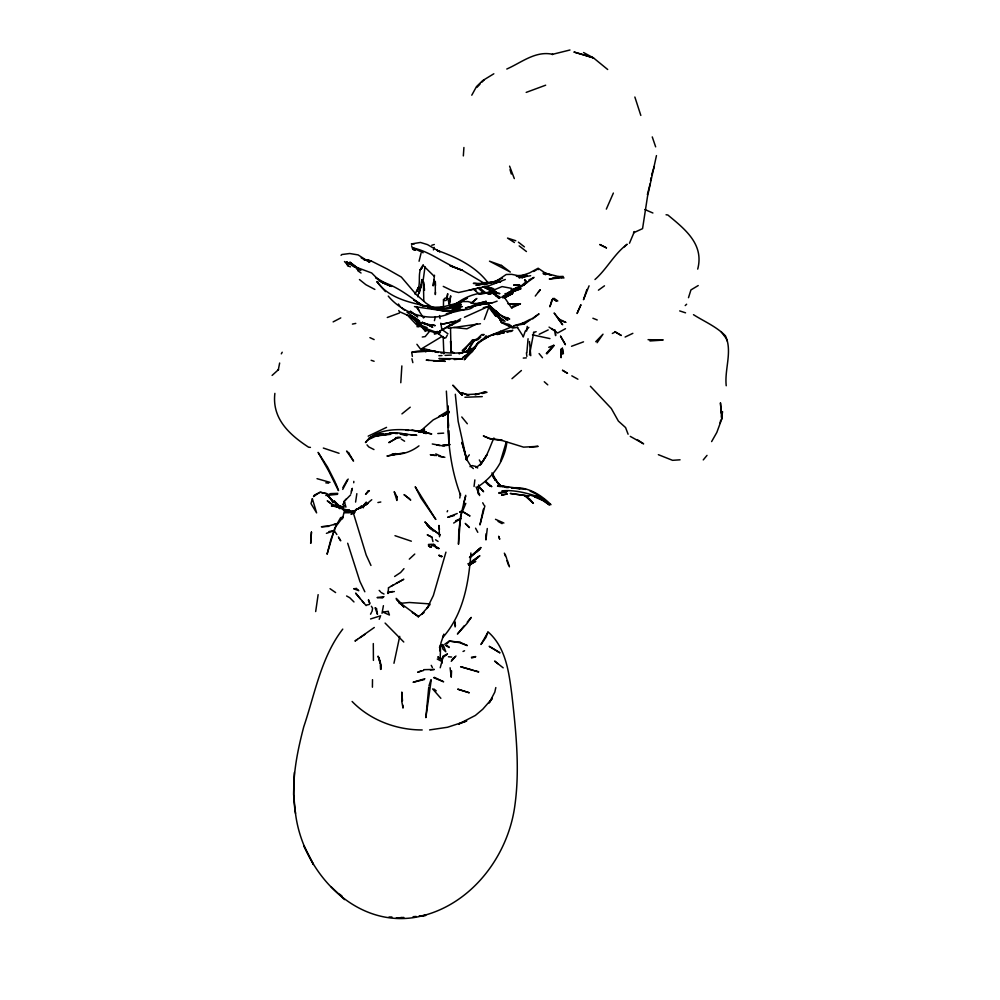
<?xml version="1.0" encoding="UTF-8"?>
<svg xmlns="http://www.w3.org/2000/svg" width="1000" height="1000" viewBox="0 0 1000 1000"><rect width="100%" height="100%" fill="white"/><g stroke="black" fill="none" stroke-linecap="round" stroke-linejoin="round"><path stroke-width="1.5" d="M450.525 328.15L451.062 352.238M443.175 336.85L443.85 353.888M443.438 307.425L443.512 299.688L445.275 297.987L447.775 298.4L449.663 305.75M372.413 687.212L372.5 679.663M561.112 354.412L561.263 348.837L560.8 357.113M486.125 533.713L485.938 539.925L487.275 528.538M342.762 629.113C321.125 657.075 314.913 693.863 303.775 726.737C296.363 754.95 290.663 784.312 295.512 813.462C302.362 869.737 351.925 925.863 412.475 917.788C467.438 909.6 507.713 858.95 514.862 805.588C519.975 768.875 516 731.5 511.875 694.85C508.975 672.513 506.012 647.45 487.85 631.7M440.175 658.15L440.65 645.013M474.05 486.488L474.862 479.9M478.288 493.9L478.612 484.913M294.363 772.487L293.587 794.388L295.512 813.462M726.225 385.75C724.362 369.312 732.688 351.362 725.45 335.85C716.488 326.575 704.225 321.5 693.487 314.688M353.738 482.762L353.812 481.362M451.575 670.85L451.25 677.225L450.1 667.775M697.712 269.113C704.325 244.062 684.675 228.975 667.837 214.988L666.062 214.775M526.85 352.688L528.062 338.725M400.788 382.738L401.863 365.925M315.675 611.562L318.137 594.65M463.338 155.925L463.913 147.5M561.087 357.713L561.663 349.438M356.85 493.663L355.588 502.075M435.5 292.2L435.325 294.562L435.288 281.35L435.475 285.6M423.775 301.05L423.462 281.8L424.412 288.875M421.163 287.863L421.438 284.775M388.512 588.337L387.962 593.525L388.35 592.038M421.725 282.162L422 279.562L419.113 293.225M440.325 645.013L439.688 650.85L441.05 642.55L443.837 634.462M441.863 663.312L442.163 660.763L440.213 667.775M425.025 266.8L422.975 281.625L424.538 290.262M447.137 298.113L447.713 293.663L446.812 298.012M433.95 279.988L433.162 285.875L434.513 275.225M529.462 354.975L533.8 332.175M650.163 183.8L647.375 194.625M650.575 180.812L650.975 177.812M526.575 331.05L527.25 326.413M428.762 687.237L425.85 717.625L431.225 679.938M393.963 663.275L399.725 636.35M459.787 498L460.475 493.525M449.425 303.975L450.7 295.85L449.45 303.463M530.275 319.337L522.812 323.088L513.55 325.875L524.4 323.963L532.762 318.087M372.062 611.362L372.6 608.162L371.388 606.263M342.5 518.812L344.175 511.75M382.025 613.3L383.413 605.675M419.25 293.15L420.375 287.137L417.675 296.725M279.65 363.013L278.25 370.188L278.55 369.575L272.1 375.425M629.462 243.25L634.412 231.562L633.538 232.8L642.562 228.637L647.513 196.475L656.462 155.588M470.887 552.975C468.738 582.987 463.387 614.425 442.625 637.65L443.888 634.25M345.487 510.662L345.175 512.175L345.938 510.588L349.525 510.462L345.938 510.588M720.1 422.975L720.7 420.125M721.6 415.85L722.487 411.587L721.75 419.038L716.825 432.438L711.625 441.587M483.387 509.137L479.963 524.913L484.875 505.887M495.812 687.575L494.8 692.125L489.137 702.962L492.362 698.25L482.75 709.237L475.35 715.45L458.725 724L466.725 720.962L447.575 727.25L429.6 729.925M506.887 442.2C504.575 460.913 493.088 476.975 477.45 487.113M419.062 261.25L421.025 253.337M434.425 320.65L435.4 316.613M465.7 495.3L463.537 504.075L465.675 496.25M461.4 512.812L458.812 530.262L458.475 544.237L460.688 515.625L465.788 503.413L463.525 504.363L462.113 510M445.938 552.15L433.338 595.575L426.962 608.538L428.438 606.613M350.938 493.612L352.35 488.338L351.275 491.163M433.425 249.913L434.1 247.35M363.25 507.837L363.762 505.988M551.938 299.788L549.9 306.775L552.85 298.438M500.462 461.312L506.225 442.175M688.487 297.7L690.938 289.925L698.225 285.55M651.637 174.875L654.388 166.275M428.988 685.75L430.838 680M586.888 289.488L583.488 299.7L589.075 285.825M523.225 337.038L525.262 331.175L528.85 327.362M484.288 319.462L488.725 307.45M342.725 489.412L348.175 479.062M379.188 619.312L380.262 616.75M342.912 487.537L347.262 479.938M493.938 437.987C489.113 448.263 486.025 461.737 475.887 467.55M606.337 209.112L613.375 193.05M447.137 511.812L447.65 510.65M355 511.362L355.85 509.487L363.525 506.413M415.012 294.15L418.325 287.4L416.912 291.5C422.088 283.15 416.125 272.213 423.325 264.975M512.413 293.688L513.025 292.5L502.625 297.775L512.413 293.688L504.425 298L513.025 292.5M447.287 335.163L445.85 337.812L444.1 338.113L436.688 332.35L439.55 333.713L433.575 332.638L437.463 331.438M370.525 614.212L371.55 612.312M471.775 95.2L476.488 86.613L482.65 80.612L493.825 73.787M467 352.038L473.25 340.737L477.512 338.663L481.712 334.6L484.175 334.538L482.863 335.138M281.312 353.837L282.213 352.238M336.325 525.2L330.838 539.612L327.075 554.225L334.888 527.725L342.95 517.175L340.675 517.612L337.775 522.675M467.262 351.95L474.325 340.387L473.25 340.737L476.087 340.288M481.875 462.85L486.863 454.825L480.225 465.213M597.125 342.7L603 334.188L595.763 341.712M707.013 455.375L703.25 459.913M511.163 327.1L486.213 337.15L478.162 342.488L474.7 347.788L469.862 350.462L458.875 353.675L469.125 350.825L471.4 348.45L466.325 351.5M465.763 459.513L469.325 454.85M538.162 292.4L540.1 289.95M483.137 339.438L486.025 335.825L487.962 337.438M540.163 289.812L535.262 296.062M429.825 331L425.225 336.562L422.275 337.013M464.3 625.712L457.413 634.038L466.975 623.513L471.2 617.4L467.262 622.15M553.787 345.3L546.438 353.425L553.787 345.3L548.737 347.312M363.888 505.037L366.4 502.15L363.387 505.525M429.925 604.7L421.55 614.325L424.062 612.575M346.25 498.988L343.663 501.95L350.588 494.938M546.938 353.862L553.925 345.863M447.775 298.4L445.988 300.45L443.875 300.538L443.512 299.688M403.988 568.663L400.613 572.513L394.613 576.487M369.438 438.075L365.45 442.587C379.212 424.25 412.375 429.412 431.725 433.95L412 430.037M451.238 661.325L455.975 656.012M422.225 267.538L420.037 269.925L422.15 267.688M341.05 255.325L341.812 254.525L349.725 253.512L358.088 254.9L369.675 262.3L365.637 259.762L371.037 260.887L386.987 268.888L401.325 277.05L416.225 294.538L426.012 303.163L432.425 307.362L442.638 306.975M424.312 317.062L423.5 317.925L416.275 306.663M472.2 351.463L464.3 359.787C476.163 341.6 489.637 332.512 511.425 330.637M446.737 643.988L449.7 640.863L444.712 644.25M439.675 647.438L442.475 644.525L439.412 647.337M476.875 87.413L480.012 84.175M482.1 82.025L484.188 79.862M626.85 244.475C613.962 254.275 607.05 268.837 594.987 279.513M451.912 659.9L454.862 656.862M624.487 246.85L627.038 244.262M476.763 552L479.837 548.95L476.725 551.325M468.625 564.525L472.6 560.625L479.862 555.737L476.75 558.475M466.337 348.175L463.312 351.125L472.537 339.762L477.225 339.675M497.488 334.25L500.562 331.262M685.212 305.575L686.637 304.225M409.288 559.138L414.775 554.05M468.6 564.8L473.013 561.112M462.262 350.487L469.975 343.438M477.738 339.787L480.812 337M470.75 557L479.837 548.95M480.737 547.475L469.475 557.513L480.988 547.762M471.625 303.062L476.863 298.475L471.012 303.263M511.987 378.688L521.413 370.513M371.763 499.712L365.475 505.075M469.387 564.375L477.9 557.375L475.462 559.25M420.763 431.912L424.025 429.113M521.1 286.012L526.512 281.425M431.45 545.825L433.525 544.113L435.125 545.188M357.388 509.275L361.875 505.613M401.938 413.888L410.225 407.188M532.638 318.888L539.05 313.85L534.025 317.238M458.562 307.863C437.425 325.55 404.613 315.85 388.25 296.1M455.55 308.25L452.163 310.863L443.725 310.912L414.487 306.6M475.025 348.175L462.525 357.775L468.55 354.125M453.225 308.538L462.4 301.562L468.113 301.575L474.25 303.45L482.2 303.488L479.175 303.788M470.588 352.762L473.075 350.887M430.087 546.912L431.087 547.075L430.087 546.912L433.537 544.712L435.05 545.7M468.775 565.1L475.763 561.287L469.25 565.212M447.425 654.15L443.013 657.387L442.225 659.9L442.912 656.25L447.4 653.925M365.562 505.138L368.013 503.375M598.425 290.175L604.487 285.812M374.288 627.487L354.975 641.05L357.475 639.375M469.438 564.5L471.55 563.025M418.013 616.725L422.912 613.337M351.037 514.388L353.525 512.688M469.862 350.462L476.35 346.062L473.438 349.862L478.162 342.488L474.7 347.788C455.188 360 432.475 346.45 411.725 352.362L412.362 356.425M484.137 284.788L496.25 281.212L506.238 274.475L511.662 274.337L517.675 275.562L526.962 275.238M425.05 331.438L427.125 330.05M494.5 283.45L498.025 281.087M359.975 637.7L364.988 634.362M455 310.1L458.438 307.825M565.5 328.688L557.65 333L549.05 327.1M460.763 318.738L439.5 331.275L460.175 320.65M510.7 331.637L512.812 330.3L507.025 332.425M418.975 445.863C411.262 451.825 401.587 455.125 391.812 454.363L395.662 453.562M453.675 523.038L460.9 518.538L455.662 520.75M469.475 350.637L472.038 349.075M459.712 512.275L462.35 510.662L459.787 512.075M438.775 416.5L448.575 410.575M501.7 297.162L511.2 291.163L511.4 288.325L502.062 286.588L485.887 293.375M421.625 348.738L442.113 336.375M443.475 414.637L446.087 413.088M507.6 293.05L508.812 292.325M458.088 307.387L452.163 310.863L443.725 310.912L427.713 307.638M398.05 437.238L388.812 442.625L397.188 437.863L400.15 437.438M548.225 329.9L539.175 334.288M487.875 293.625L491.763 291.388L487.887 293.612M391.163 586.175L393.638 584.775M448.85 412.688L442.463 416.312L448.888 412.775M388.325 587.863L403.787 579.263L396.138 583.387M359.588 508.413L364.05 505.938M457.238 513.488L447.725 517.288L454.412 515.487M560.25 277.025L543.9 272.812L551.3 275.15L546.275 273.738L538.138 268.238L529.538 272.938L519.562 276.35M353.713 512.413L351.6 513.55L353.862 512.7M524.412 276.438L521.788 277.863L527.1 275.763M533.6 271.475L536.225 270.062M453.4 308.7L461.275 304.475L452.812 308.4M333.137 321.9L340.763 317.9M451.562 312.375L459.95 308.087L454.325 309.775C461.325 308.712 468.713 311.875 474.575 305.788L465.513 307.962L478.888 304.363M528.9 280L534.025 277.387L521.275 286.775L511.512 289.887L517.25 287.488M457.85 307.225L450.3 311.062L462.4 306.575M632.85 333.338L625.112 337.038M506.788 69.025C521.5 62.562 535.675 50.425 552.875 54.363L552.025 54.45L569.963 50M612.337 333.462L615.325 331.962L621.275 335.487L614.763 331.6M477.062 323.775L466.9 328.825L453.725 327.5M442.713 415.175L449.125 412.05M368.188 436.163L386.562 427.375M463.038 651.475L464.55 650.75M424.875 678.725L413.1 682.262L424.387 679.538M512.425 307.575L520.487 303.8L512.388 306.388M368.387 439.613L376.425 435.863L390.688 433.7M496.25 281.212L500.112 279.438M481.938 393.4L485.712 391.662L474.925 394.688L477.537 394L466.475 394.588L461.362 392.688L468.888 395.163L466.475 394.588M319.275 492.788L314.538 494.963L313.525 496.625L320.087 492.013L326.662 493.9L332.238 500.425L339.113 506.312M464.425 317.25L488.925 306.188L483.288 307.688M469.975 466.637L472.3 465.6L477.088 466.838L477.625 467.962L475.875 466.5M454.462 311.225L446.25 313.788M502.5 278.175L493.013 282.175L475.925 285.3L491.525 282.663M421.388 670.7L417.7 672.25L423.55 670.462M356.213 509.575L363.425 506.587M480.988 340.3L486.262 338.15M478.787 304.3L474.538 306L488.425 303.025L472.587 305.6L491.812 303.012L497.113 301.15M513.8 290.562L520.05 288.113L515.988 289.6M327.025 495.025L330.662 493.612L337.762 493.35M505.325 279.475L489.288 285.663L469.113 290.2M390.562 434.325L372.8 436.312C384.05 435.125 394.862 430.312 406.125 434.675L400.262 433.95M545.662 85.2L526.188 92.4M489.75 292.675L494.1 291.025M449.1 411.775L433.25 419.875L420.188 431.337L424.525 429.425L417.463 431.5M387.287 317.5L399.462 312.987M465 309.488L449.938 312.987M571.525 346.287L583.513 341.838M533.462 332.65L536.138 331.675M507.663 293.525L520.788 288.788L507.663 293.525L504.975 293.663M516.188 287.725L519.875 286.438M326.413 533.35L334.5 530.55L328.888 531.587M352.25 513.55L354.712 512.725M333.85 524.663L337.725 523.375L329.025 525.875L321.388 526.775L328.663 526.375M420.487 432.425L424.762 431.037M454.162 308.375L461.125 306.175L446.463 309.15L428.975 307.137L437.45 308.475M467.863 563.837L470.575 562.975M370.575 618.95L380.712 615.775M434.45 334.175L437.15 333.375M509.375 291.887L512.325 291M431.737 245.275L434.312 244.513M506.163 293.738L513.575 291.575L507.663 292.875M479.25 303.412L486.3 301.337L477.55 303.525M471.587 658.012L475.625 656.85M440.062 307.675L457.475 303.1L467.375 298.062L449.5 306.962L461.15 301.262L453.938 305.688C466.587 294.475 483.525 290.363 499.913 293.6L491.05 292.475L480.312 293.825L491.05 292.475M482.612 393.5L487.013 392.275M523.038 276.675L519 277.75L530.638 275.7M356.262 510.2L347.825 512.4L353.625 511.15M490.438 293.337L496.375 291.8L489.15 293.525M392.562 591.462L387.612 592.712L394.363 591.538M366.688 605.075L369.55 604.35M476.688 288.463L458.612 292.525L452.887 291.062L443.263 286.388M492.95 282.425L498.025 281.275M501.75 495.188L507.35 493.938L501.562 495M404.45 452.713L386.962 456.05L394.425 454.575M476.362 394.513L479.15 393.963M439.9 309.137L452.713 306.7L456.812 307.038M377.912 502.537L380.8 502M384.9 434.65L392.537 433.325M496.312 282.538L500.637 281.762L494.462 282.688M504.012 332.7L492.463 334.75L504.113 332.887M471.45 657.237L475.575 656.538M355.788 323.413L352.413 324.087M492.212 293.475L495.163 292.987M560.025 277.262L549.275 278.988L561.888 277.787M497 334.55L499.762 334.1M480.462 323.738L448.162 328.288M445.4 445.6L449.688 444.95M430.387 670L434.3 669.438L423.837 669.663M354.675 512.487L344.65 512.525L351.712 512.388M517.725 327.35L512.7 328.05L501.675 322.7L495.5 311.562L492.475 308.575M497.812 281.175L480.037 283.463L473.338 283.375L476.3 283.525M424.513 350.012L421.887 350.337L423.4 348.512L437.962 352.3M450.025 444.475L442.413 445.425L448.6 444.825M475 305.038L491.812 303.012M411.725 352.362L428.162 351.15L421.887 350.337L426.012 351.688M400.588 437.475L395.588 437.663M419.05 916.162L425.763 915.375L419.837 915.913M530.075 447.212L538.138 446.35L523.562 447.137L502.45 440.613L489.95 438.812L483.363 435.962L489.762 438.512L502.137 440.125M325.812 495.5L337.587 494.312M553.15 277.712L555.988 277.438M483.638 283.475L487.975 283.062M454.263 359.562L462.812 358.762L438.925 358.587L449.75 359.45M399.188 603.45L409.325 602.487L429.888 603.9M485.513 283.538L488.6 283.25M402.088 917.537L396.175 918.075L403.862 917.45M490.95 294.025L488.375 294.25L492.413 292.325L500.475 297.625L495.975 295.85M413.088 916.7L416.163 916.45M440.988 353.088L444.038 352.85M649.963 340.962L661.862 340.163M437.812 433.512L443.675 433.125M680.062 459.812L672.55 460.325L658.35 454.675M523.263 358.075L526.287 357.887M438.875 355.737L441.987 355.575M445.1 355.4L451.325 355.062M428.413 544.45L431.975 544.275L439.175 548.5M499.025 493.375L506.65 491.925L498.837 492.7M353.375 512.275L349.925 512.013M558.188 276.6L563.013 276.4L563.888 278L561.312 277.512M464.913 397.262L482.275 396.613M414.387 243.812L411.388 243.925L420.45 242.45L427.463 244.6L439.925 251.85L436.825 250.225C455.988 257.188 475.412 266.012 487.987 282.725M481.863 282.75L487.788 282.587M490.75 282.5L495.188 282.387M419.363 432.088L426.425 431.975L418.938 431.413M389.025 917L391.925 917.013M648.075 339.688L663.312 339.938M438.363 332.15L433.387 332.05L424.188 329.9L413.1 317M501.763 491.012L507.075 491.163M422.2 729.95C396.388 730.013 370.175 720.138 352.113 701.475M400.225 433.725L416.763 435.3L410.825 434.775M406.062 430.275L408.688 430.462M416.95 326.65L418.938 326.8M418.837 432.075L424.7 432.512M434.263 332.05L440.425 332.525M525.913 489.425L511.275 487.812M400.438 433.85L407.863 434.513M448.387 656.75L451.65 657.05M429.062 360.438L426.188 360.15L445.3 361.337L433.4 360.875M456.712 308.612L459.675 308.913M508.925 326.262L513.075 326.725M310.438 447.4L308.587 447.2C289.45 434.712 271.837 418.65 274.875 393.375M497.525 486.225L500.588 486.575M505.163 487.1L508.212 487.463M325.788 482.837L328.638 483.162M397.475 433.587L389.988 432.688L395.863 433.413M436.525 455.562L430.3 454.688L434.637 455.487M364.137 259.862L371.037 260.887L364.45 259.637L361.2 257.85M516.362 276.25L518.95 276.637M440.275 308.925L444.513 309.6L424.938 305.763M504.438 487.137L507.225 487.612M320.637 492.45L326.562 493.45L333.4 502.55L327.638 495.275L332.238 500.425M508.738 487.4L498.062 485.5L520.112 488.562L511.788 487.938C526.987 486.125 540.612 494.387 550.962 504.663L549.237 504.075M500.3 485.875L493.325 477.1L500.3 485.875L508.913 487.425M432.275 443.975L444.4 446.175M438.975 456.275L443.325 457.075M423.587 433.062L426.312 433.562M478.575 672.025L460.625 666.725L473.162 670.212M436.825 444.988L439.862 445.575M534.15 496.075L538.5 496.925L547.288 502.125L533.587 495.763L538.5 496.925C527.125 493.1 514.963 489.837 502.887 490.775L505.863 491.512M439.312 456.138L444.875 457.287M532.463 334.85L549.95 338.6M430 306.75C410.788 302.95 389.012 298.538 376.85 281.6L385.487 291.613M400.988 434.25L406.812 435.613M485.8 286.588L492.762 288.363L495.125 290.038M394.988 535.688L411.35 541.2M426.1 351.45L421.887 350.337L425.812 351.4M474.55 670.6L478.625 671.712M317.025 478.663L330 482.35M378.913 281.05C395.425 285.062 409.038 296.012 422.55 305.725M438.263 352.4L434.288 351.213L438.15 352.425M450.412 265.738L462.425 270.35L484.475 283.425M441.587 556.85L438.925 555.337L442.238 556.375M515.788 240.75L507.525 238.088L514.438 242.525M529.938 495.05L536.962 497.287M679.688 310.912L685.55 312.825M371.15 360.3L374.113 361.262M341.725 508.35L347.025 510.087M323.338 448.05L339.062 453.288M428.488 350.125L432.525 351.5M350.525 266.837L347.575 265.812L347.438 264.275L348.1 265.525L344.487 261.512M356.425 268.875L360.863 270.413M543.275 273.812L545.638 274.65L543.162 272.975M412.738 249.25L415.387 250.188L412.738 249.25L411.613 245.787M407.013 312.188L417.962 320M432.413 324.637L435.225 325.65L421.2 323.125L411.55 315.887M450.087 265.837L462.425 270.35C445.012 264.6 431.2 251.925 413.038 247.913L423.15 252.763M485.238 286.675L490.4 288.55L486.438 286.737M435.487 331.987L417.038 325.262L408.7 316.525L411.475 316.363L418.425 324.288L416.975 323.725L427.125 327.625M382.05 282.2L384.375 283.05M338.875 505.613L343.562 507.375L335 506.575L327.25 500.85L333.963 505.637M435.812 547.513L438.638 548.587M530.037 491.012L536.7 494.363M592.888 318.238L597.212 319.962M537.525 269.35L538.225 269.637M383.125 282.95L387.375 284.7M433.663 677.7L443.625 681.787L434.275 677.312M449.9 324.65L451.825 325.475M502.413 322.238L506.463 323.963M430.412 546.675L428.413 545.825L431.087 547.075M644.875 209.55L652.9 213M534.6 496.912L542.725 500.462L549.525 505.012L541.962 499.2L547.288 502.125M391.763 286.45L381.575 281.95L384.263 283.325M495.487 519.312L503.888 523.038M381.05 281.938L390.412 286.125L375.588 277.488L378.425 279.738L371.675 272.962L353.7 266.3L355.913 267.575M577.9 379.212L571.812 375.838M482.875 286.737L490.6 290.225M435.775 453.888L439.837 455.737M369.925 337.625L374.137 339.588M446.188 645.462L449 646.8M424.663 323.288L432.713 327.225L424.775 323.162M431.875 537.137L427.4 534.913L431.875 537.137L432.95 541.575M438.925 555.337L441.25 556.487M492.075 291.425L482.738 286.525M373.963 449.55L368.738 446.9L367.013 444.875M448 333.825L443.45 330.613M409.062 315.9L399.525 311.7L398.713 310.525M422.325 326.388L425.325 329.975L414.2 317.75L416.85 319.1M381.362 592.663L384 594.038M417.962 303.425L421.987 305.538M374.862 289.425L365.887 284.713L359.45 279.55M424.162 306.325L413.85 299.95M630.262 436.375L643.625 443.862L637.238 439.613M583.562 52.538L593.488 57.888L607.688 69.5M414.113 317.975L419.55 320.913M422.262 322.388L426.35 324.588L422.312 322.212M346.6 595.988L349.775 597.737L353.975 601.95M522.812 323.088L524.4 323.963M498.013 521.375L502.088 523.65M497.062 311.812L493.275 309.65L489.212 305.512M507.163 317.575L509.688 319.025L499.975 315.15L493.275 309.65L507.812 320.337L494.688 310.925L500.887 320.25M348.25 509.65L351.962 511.775M431.975 544.888L438.2 548.538M463.812 512.3L469.988 516L462.825 511.712M357.925 268.7L346.362 261.725L355.288 267.362M445.875 645.487L449.113 647.525M401.2 439.062L404.6 441.213M552.837 298.75L556.613 301.163L553.2 298.9M408.762 316.05L406.65 314.662L418.537 322.075L412.675 317.738M488.725 305.675L496.012 315.837L503.562 320.825M508.6 324.15L511.125 325.812M413.8 299.913L422.45 305.65M435.588 539.788L438.075 541.438M450.625 350.712L453.837 352.85M418.175 616.275L412.25 612.288L418.512 616.737M476.025 290.875L473.7 289.3L479.225 294.212M440.037 535.05L428.625 526.312L439.888 534.7M330.037 588.7L335.613 592.562M553.987 298.288L557.8 300.963M357.675 270.6L361.037 273M537.925 495.238L545.25 500.5M524.875 495.575L529.888 499.237L533.387 503.35L524.712 495.613M418.575 616.587L402.45 604.65L396.163 598.35M494.1 313.15L505.05 321.287M551.7 328.488L555.462 331.312M358.162 268.525L349.787 262.113L358.375 268.738M339.65 894.225L341.975 896.012M519.163 245.888L526.438 251.537M342.137 508.738L345.45 511.325M518.375 242.138L524.4 246.875M410.675 311.325L417.725 316.9L410.213 311.275M498.288 663.975L494.613 661.075L503.188 667.837M484.35 293.475L477.688 287.738M401.35 307.575L404.825 310.413M434 689.05L436.238 690.863M342.1 508.762L345.325 511.438M340.05 508.537L337.488 506.4L343.562 507.375L338.25 505.55L331.425 505.9L343.562 507.375L337.262 506.5L339.85 508.65M479.275 287.462L486.062 293.2M473.375 468.587L471.275 466.788L466.825 459.625L461.875 442.312L466.7 459.975L458.15 421.362L455.325 394.263M492.738 308.363L495.962 311.2M414.2 317.75L415.275 318.688L413.175 316.65M412.362 316.275L417.713 321M544.275 381.75L547.762 384.85M502.212 486.925L497.625 482.812L491.925 472.887M486.312 482.612L490.513 486.375M489.712 305.625L492 307.738M495.412 310.912L499.975 315.15L488.375 304.613M412.425 316.425L419 322.525M330.938 886.6L344.562 899.625M339.425 506L334.175 500.9L339.188 506.613M422.912 265.238L433.988 276.062M466.125 524.4L469.4 527.587L465.213 523.387M403.775 642.013L385.087 623.075M429.25 526.337L424.9 521.9L430.863 528.575M433.25 531.05L426.525 524.212L430.375 528.675M490.337 287.75L493.45 290.95M379.175 590.4L380.637 591.9M396.438 599.225L403.925 607.087L396.512 599.263M486.3 482.788L488.4 485.012M467.337 423.775L461.775 416.975M478.6 486.337L483.575 491.75L478.663 486.1M590.4 386.262L611.3 408.475L618.375 421.075L625.575 427.562L628.1 434.225M432.625 688.925L440.863 698.312M523.013 336.125L517.238 327.175M362.175 601.1L363.938 603.15M366.138 605.612L355.6 593.112L360.337 598.913M418.325 321.6L415.325 318.012L421.225 325.613L416.025 318.637M493.975 309.625L496.613 312.775M539.087 353.562L542.475 357.725M497.738 483.338L500.262 486.438M334.988 504.475L337.075 507.137M488.963 305.212L496.012 315.837M489.45 308.175L495.662 316.238M509.45 325.412L510.037 326.188M416.35 306.575L419.012 310.062M477.925 492.3L479.688 494.637M721.062 331.575L726 338.113M416.9 344.288L420.737 349.375M334.475 531.087L336.85 534.5M503.438 295.912L511.875 308.363M398.413 304.012L400.075 306.475M339.113 538.362L340.712 540.8L338.413 536.925M443.162 336.562L444.1 338.113M479.312 459.963L481.425 463.725M475.562 528.188L477.788 532.325M482.725 502.762L484.012 505.188M431.25 665.35L432.4 667.575M496.975 313.188L501.675 322.7L497.9 314.775M364.837 591.763L359.888 581.4L347.688 543.25M335.125 481.975L327.6 467.15L318.113 452.388L328.85 471.262L338.387 490.562M368.375 600.363L369.663 603.162M370.962 565.462L366.175 555.013L353.2 512.487M492.463 474.4L494.975 479.913M492.725 474.875L495.025 480M726.4 339.075L727.212 341.012M476.062 486.95L479.6 495.562M335.737 483.25L338.562 490.363M509.588 166.15L514.312 178.588M506.737 560.188L508.713 565.562M368.525 599.65L369.862 603.325M505.213 554.412L506.725 558.6M652.262 136.925L655.65 146.85M504.363 553.15L505.312 555.962M380.625 663.875L378.088 656.125L380.438 664.275L380.65 669.412L380.625 665.263M634.862 97.025L640.825 115.425M507.238 559.987L509.425 566.825M510.037 169.638L511.312 174.025M378.95 657.525L380.475 663.037M460.625 495.337C449.725 466.55 447.163 436.325 447.8 405.85M411.912 358.738L412.85 362.638M562.65 349.3L563.4 353.587M439.55 315.525L440.05 318.575M440.812 323.162L441.812 329.275M530.763 355.675L529.462 341.512M454.875 621.462L455.438 625.962M526.413 352.762L526.862 356.425M439.438 529.475L438.963 525.45L439.538 536.737M554.95 329.85L555.612 335.625L555.325 330.9M721.275 413.137L720.45 402.812L721.75 419.038L721.513 416.087M402.488 700.8L401.812 692.062L401.75 701.338L403.038 708.075L402.812 705.163M446.362 391.1L448.488 425.9M451.262 352L450.6 341.213L450.975 351.987M454.938 622.825L455.138 626.912M380.85 664.412L381.037 668.95M562.388 347.875L562.638 354.087M447.775 405.887L448.488 427.5M373.3 643.562L373.425 660.387M397.1 497.088L396.9 500.475L394.212 491.662L397.1 497.088M311.45 532.075L310.675 543.3L311.45 532.075M312.35 498.725L311 503.612L316.6 512.888L312.35 498.725M487.562 632.925L486.062 637.225L480.962 644.488L487.562 632.925M578.188 310.863L577.075 313.5L580.938 304.725L578.188 310.863M524.938 279.913L524.625 280.613L527.025 282.275L523.562 285.325L527.025 282.275L524.938 279.913M443.375 645.25L442.525 647.125L442.912 649.1L445.812 651.775L443.375 645.25M368.013 491.15L365.55 494.35L369.363 490.637L368.013 491.15M344.588 502.275L342.7 504.513L345.938 507.062L344.588 502.275M383.713 596.675L382.5 597.95L377.075 597.575L383.713 596.675M375.65 434.75L369.087 438.237L376.662 434.862L383.525 433.95L375.65 434.75M492.65 292.712L499.15 298.387L492.65 292.712M455.575 321.25L441.125 324.412L455.575 321.25M438.938 657.975L438.075 656.975L438.938 657.975M441.238 658.438L437.3 659.075L441.275 661.188L441.238 658.438M356.362 588.475L353.675 588.775L358.787 590.675L356.362 588.475M388.212 611.4L382.688 612L389.412 615.013L388.212 611.4M519.812 285.262L513.85 285.05L519.812 285.262M518.538 304.325L508.212 303.788L518.538 304.325M528.837 496.05L510.425 493.488L528.837 496.05M460.05 642.275L449.35 641.087L459.387 642.613L467.312 645.575L460.05 642.275M583.763 54.887L573.925 52.025L593.488 57.888L583.763 54.887M565.712 322.3L560.163 320.588L554.125 313.012L562.625 324.75L558.1 318.6L565.712 322.3M469.1 692.712L457.912 689.212L469.1 692.712M501.488 265.438L489.487 261.175L510.312 272.038L501.488 265.438M491.662 486.562L489.5 485.6L485.625 481.438L491.662 486.562M606.438 247.862L599.862 244.562L606.438 247.862M567.438 373.263L562.55 370.325L567.438 373.263M498.188 651.663L489.188 646.325L499.975 652.887L498.188 651.663M376.475 608.587L375.087 607.762L377.475 614.325L376.475 608.587M409.1 498.475L404.025 494.613L410.712 500.075L409.1 498.475M509.513 326.075L507.388 324.288L509.513 326.075M348.787 453.013L346.587 451.062L353.537 461.087L348.787 453.013M462.212 395.262L452.95 385.325L462.212 395.262M435.712 519.35L420.975 497.987L415.213 486.737L435.712 519.35M565.375 344.575L560.575 336.238L565.375 344.575M313.35 864.4L304.088 846.325L313.35 864.4M499.675 539.05L498.663 536.25L499.613 539.062M449.062 444.487L448.6 430.588L449.062 444.487"/></g></svg>
